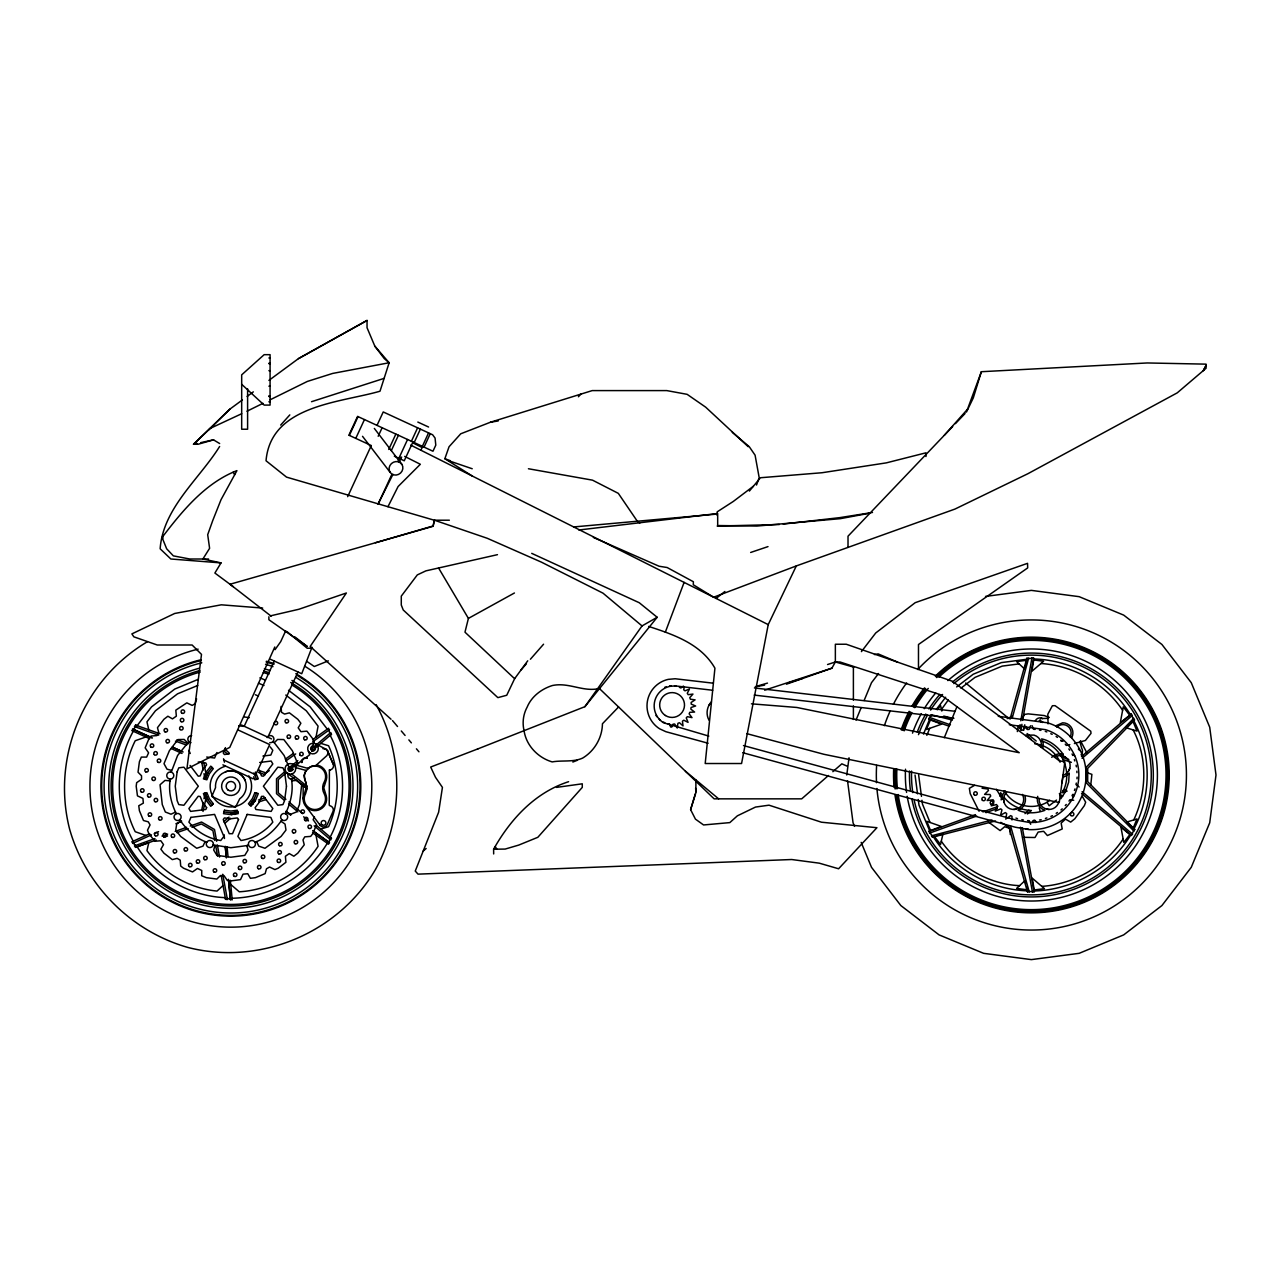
<?xml version="1.0" encoding="UTF-8"?>
<svg xmlns="http://www.w3.org/2000/svg" width="1280" height="1280" viewBox="0 0 1280 1280"><rect width="100%" height="100%" fill="white"/><g stroke="black" fill="none" stroke-linecap="round" stroke-linejoin="round"><path stroke-width="1.5" d="M316.368 765.072L318.096 765.312A11.776 11.776 0 0 1 326.352 779.776L323.776 787.824L326.272 795.904A11.776 11.776 0 0 1 316.352 810.56A11.776 11.776 0 0 1 303.104 798.816L303.184 784.016M1076.976 778.784L1077.12 777.12M1090.752 785.12L1091.888 774.368L1088.16 773.04M170.32 779.072C168.112 790.88 171.104 803.04 176.256 813.712M171.232 772.144L177.616 755.472L188.848 741.616M846.768 775.008L849.024 757.792M1002.208 796.352L1001.808 799.408A11.84 11.84 0 0 1 1005.28 791.04M303.104 798.816L306.096 787.728L303.168 785.552M1017.344 731.584L1018.16 725.664L1021.584 730.272L1023.232 729.984L1024.768 724.784M1005.84 819.232L1006.672 813.552L1005.312 812.592L1000.56 815.184L1001.952 809.888L1000.8 808.864L995.264 811.12L997.536 805.84L996.464 804.576L991.2 805.824L993.92 801.072L993.072 799.792L987.152 800.544L990.72 796.032L990 794.528L984.592 794.384L988.448 790.496L987.968 789.04L982.048 788.224M1019.392 728.608L1020.096 724.656M1020.784 720.8L1031.968 657.76L1033.92 658.64L1031.888 671.28L1043.584 661.248L1033.792 659.968M1020.88 730.176L1021.92 724.32M1022.608 720.416L1033.68 657.984M1026.256 662.944L1026.848 658.288L1028.688 658.032L1012.144 718.368M316 737.232L318.08 726.144L306.288 710.784L285.776 695.056M796.336 565.872L768.224 624.624L741.568 763.52L705.2 763.52L714.928 668.192C700.976 643.872 673.776 634.624 648.624 626.416M1076.304 783.056L1076 784.56L1079.152 787.008M201.728 810.048L203.248 802.528M204 798.752L205.152 793.104A26.624 26.624 0 0 0 207.808 799.536L212.032 805.056M206.48 796.32L202.992 811.424M1001.136 799.872L1002.16 794.736L1000.64 792.752L999.936 796.192M684.368 686.672L683.712 689.792L684.992 690.848L689.424 689.056L687.264 693.328L688.208 694.672L692.96 694.08L689.776 697.648L690.352 699.2L695.088 699.856L691.088 702.48L691.232 704.128L695.632 705.984L691.088 707.488L690.816 709.104L694.592 712.048L689.808 712.32L689.12 713.824L692 717.632L687.312 716.656L686.256 717.92L688.064 722.352L683.792 720.208L682.448 721.152L683.024 725.904L679.456 722.72L677.92 723.28L677.248 728.016L674.64 724.016L672.992 724.176L671.744 727.104M449.36 520.208L434.432 520.208L433.136 526.288L230 584.256L271.088 616.128M438.576 567.984L468.4 618.4L464.976 632.176L514.624 678.704L506.736 695.264L497.856 697.632L403.232 609.984L401.28 605.024L401.28 596.144L417.312 574.896L425.888 570.864L497.456 554.672M1025.072 667.536L1025.856 664.48M214.896 845.6L213.696 850.048L216.944 855.392L230.864 857.232L244.784 855.392L248.032 850.048L246.832 845.6L230.864 847.712L213.232 844.912M196.576 698.816L195.248 703.632L192.176 705.408L186.832 702.864L175.808 710.16L176.352 716.144L172.48 718.88L167.888 716.224L163.92 719.28L157.472 727.68L158.736 732.512L156.96 735.584L151.056 736.032L148.88 738.88L145.152 747.872L148.608 752.8L146.624 757.088L141.328 757.088L139.408 761.712L138.032 772.208L141.536 775.776L141.536 779.328L136.656 782.672L136.192 786.224L137.456 795.872L142.928 798.4L143.344 803.12L138.768 805.76L139.408 810.72L143.472 820.512L148.288 821.84L150.064 824.912L147.504 830.24L148.88 833.552L154.8 841.28L160.8 840.736L163.52 844.608L160.88 849.2L163.92 853.168L172.32 859.616L177.152 858.352L180.224 860.128L180.688 866.032L183.52 868.208L192.528 871.936L197.44 868.464L201.744 870.464L201.744 875.76L206.368 877.664L216.864 879.056L220.416 875.552L223.968 875.552L227.312 880.432L230.864 880.896L240.512 879.632L243.04 874.16L247.76 873.744L250.4 878.32L255.376 877.664L265.152 873.616L266.48 868.8L269.552 867.024L274.896 869.584L278.208 868.208L285.92 862.288L285.392 856.288L289.264 853.568L293.84 856.208L297.808 853.168L304.256 844.768L302.992 839.936L304.768 836.848L310.672 836.4L312.864 833.552L316.576 824.56L313.12 819.648L314.448 816.784M1010.048 719.104L1026.848 658.288M477.968 748.848L430.688 767.04L435.488 777.296L442.432 787.392L438.624 812.224L415.248 871.056L418.016 874.144L791.696 859.52L819.264 863.168L838.592 868.768L876.928 827.712L821.456 822.208L769.008 805.184L755.488 807.072L737.376 815.824L729.824 822.608L703.568 824.96L695.44 819.136L690.608 809.648L695.36 793.712M981.36 371.712L973.312 397.856L966.448 412.08L981.36 371.712L1147.264 362.96L1206.064 364.144L1206.064 368.272L1177.248 392.848L1027.904 473.712L954.96 509.072L796.304 565.936L713.632 597.216L693.296 584.768L693.36 581.728L667.136 567.52L659.104 566.24L593.328 537.424M690.608 809.648L695.888 792.688L695.888 779.92M375.44 542.752L433.136 525.968L434.24 520.208L286.528 477.12L266.032 460.768C270.816 405.248 339.36 402.896 380 391.216L389.136 362.752L374.848 346.192L367.04 327.712L367.04 320.384L298.432 358.64L268.912 380.4M472.224 476L444.848 458.72L449.056 446.752L460.736 433.792L490.512 422.208L592.224 390.592L666.768 390.592L687.136 394.336L705.632 407.136L748.224 446.704M1074.448 790.448L1075.024 788.88M756.512 485.04L759.2 477.744L755.088 455.184L749.264 446.704L732.288 432.336M302.016 760.112L296.448 765.232M665.312 632.224L684.112 582.4M1020.496 827.248L1032.48 892.16L1034.432 891.344L1032.272 878.192L1044.448 888.64L1034.304 889.968M944.304 737.68L956.912 706.72M285.456 813.712C290.608 803.024 293.632 790.88 291.424 779.072M133.248 731.248C114.64 765.104 114.64 807.344 133.248 841.2M204 773.68L205.152 779.328L207.808 772.912L212.032 767.392M253.328 803.824L249.696 805.056L253.92 799.536L256.592 793.104M312.56 832.752L328.592 844.208L329.776 839.072M311.168 749.232L330.752 732.544L331.456 734.256L330.192 735.36C346.672 766.72 346.672 805.728 330.192 837.088L331.456 838.176L330.752 839.904L314.176 825.776M709.008 705.152A15.008 15.008 0 0 1 711.392 702.048C706.72 706.752 705.728 714.384 709.008 720.16M856.016 720.096L861.168 707.632M864.128 700.496L871.504 682.688L878.544 673.52M923.488 734.064L929.456 719.632M930.352 720.048L926.432 729.504L941.568 724.176L929.088 719.472L929.36 717.376L950.448 724.848M926.832 735.344L929.728 728.352M1068.8 770.704L1069.808 768.272M1133.76 819.92C1146.928 792.08 1147.552 757.376 1133.12 729.904M1133.072 828.368L1136.976 818.944L1126.48 822.16L1134.736 829.424L1134.016 831.152L1085.92 782.48L1085.92 767.52L1133.776 718.288L1134.496 720.016L1087.696 768.352L1087.696 781.664L1134.736 829.424M1133.856 829.04C1151.744 795.552 1151.536 753.872 1133.632 720.432M929.888 717.552L931.648 714.816M216.912 752.528L214.592 758.032L206.688 757.04M225.472 747.616L223.216 752.944L224.432 754.528L229.264 753.888M1030.608 725.76L1029.072 729.424L1027.536 729.52L1025.696 726.368M219.616 446.496C199.344 479.088 163.072 507.92 160.144 548.784L170.864 559.008L221.024 562.896L214.88 573.04L233.248 586.656M1133.6 830.736L1132.208 833.776M1010.592 825.968L1029.296 892.032L1027.44 891.792L1026.736 886.592M349.344 435.408L358.032 416.608M355.776 438.368L364.464 419.568M377.024 425.376L383.232 411.952L432.624 434.768L435.072 438.08L435.792 445.136L432.976 451.232L357.584 416.4L348.896 435.2L371.232 445.52M274.8 646.992L229.776 747.392L186.928 768.848L201.504 654.4L192.128 645.008L157.264 645.008L133.856 636.832L131.888 633.888L174.688 613.472L221.312 604.816L262.688 608.064M285.744 630.736L280.72 641.616L275.04 649.68M347.68 496.656L371.12 445.92M244.208 726.272L274.336 661.072M378.176 436.288L382.128 427.744M388.752 449.456L395.856 434.08M391.312 450.64L398.432 435.264M267.856 737.2L297.968 672M398.88 458.288L407.568 439.488M312 647.264L301.728 673.728L270.576 659.344M378.128 504.128L391.52 475.136M398.208 460.64L399.888 457.024M411.408 441.264L417.6 427.824M412.944 441.968L404.256 460.768L399.936 458.768M414.176 442.544L420.384 429.104M422.368 446.32L428.56 432.896M424.064 447.104L430.272 433.68M205.12 841.552L202.992 846.144L196.72 848.272L180.656 836.432L175.76 830.064L176.688 824.08L180.848 821.168M1072.016 795.776L1072.688 794.4M378.16 503.824L392.944 474.368M399.04 462.24L401.648 457.056M387.968 506.704L398.096 486.528L420.336 464.272L404.672 456.4M420.864 450.208L422.192 447.568L413.2 443.056M296.224 766.432L297.728 763.696L292.352 750.72L283.808 739.568L277.568 739.44L274.304 742.704L284.112 755.472L290.272 770.352L293.232 769.568M786.432 684.192L831.904 668.176L835.36 661.984L835.36 644.24L846.288 644.24L952.432 681.28L1059.248 760.752L1064.864 761.888L1059.248 802.528L823.904 754.288L746.864 733.664M1022.192 718.512L1024.544 714.432L1028.16 713.872L1044.288 715.568L1049.28 717.472M163.056 536.224L162.56 538.736M267.168 737.616L267.68 736.832A3.552 3.552 0 0 1 272.672 736.4A3.552 3.552 0 0 1 273.104 741.392L272.432 742.016A3.552 3.552 0 0 1 269.776 742.608M493.664 853.952L493.616 849.216C510.464 819.184 535.008 792.512 568.592 781.696M1068.976 801.072L1069.936 799.712L1073.728 800.256M531.728 553.36L639.264 602.736L657.184 617.28L642.032 625.92L584.896 706.672L477.488 749.04M941.456 709.456L948.272 700M135.632 726.992L131.776 730.576L149.712 738.736M514.624 678.704L527.744 660.8M1129.808 834.608L1123.792 842.432L1120.96 827.296L1130.88 835.376L1132.576 834.176L1082.112 791.648M281.984 819.76C275.312 829.568 266.272 838.24 254.944 842.24M327.28 843.28C307.264 876.304 270.688 897.424 232.064 898.256M861.424 651.616L875.728 632.976L915.184 602.688L1027.552 563.328L1027.68 567.92L918.48 644.512L918.48 669.424M936.448 709.232L945.664 697.232M937.264 709.792L940.544 705.504L941.824 711.056M1123.152 839.008C1105.248 866.08 1074.224 884.272 1041.808 886.368M1130.608 835.184C1110.24 868.368 1073.36 889.888 1034.4 890.96M198.224 679.344L174.768 689.056L151.536 706.896L137.152 725.632L135.568 725.088L134.432 726.56L158.672 735.168M305.904 770.4L304.048 775.344L306.512 785.808M306.384 770.544L305.792 771.296A10.656 10.656 0 0 0 305.664 781.808L307.104 788.608L305.6 793.648A10.656 10.656 0 0 0 314.832 809.536A10.656 10.656 0 0 0 324.208 793.744A11.84 11.84 0 0 1 324.272 781.904A10.656 10.656 0 0 0 309.712 767.424L306.384 770.544L295.504 767.552M584.896 706.672L657.184 617.28M995.552 820.944L932.512 837.216L934.32 836.384L940.544 844.48L942.992 833.776L936.896 835.472M749.376 491.072L760.448 477.744L822.016 472.736L886.352 462.864L925.968 452.816L925.968 456.512M976.688 816.016L929.568 833.12L929.344 830.976L941.312 826.432L926.768 821.312L930.544 830.432M521.184 669.76L526.448 663.744M530.4 659.232L543.568 644.208M1065.248 805.584L1066.272 804.432M944.4 435.184L968.16 408.528M280.688 425.056L289.808 414.896M219.648 443.536L213.52 439.856L198.112 444.256L193.52 444.256L229.84 409.168L242.384 399.936M1127.168 726.624L1134.496 720.016M578.384 396.768L580.912 394.112M952.672 426.528L848.016 536.192L848.016 547.408M955.424 423.632L965.072 413.52M618.592 706.96L602.448 723.76C602.208 737.712 594.592 750.912 582.624 758.096C573.184 762.4 562.176 760.08 552.176 761.904C538.016 757.76 526.144 745.456 524.064 730.672A36.112 34.528 11.5 0 1 527.152 707.12C531.552 696.432 541.584 688.88 552.448 685.504C569.04 682.064 583.024 692.272 599.392 688.512L695.104 780.544M208.976 429.696L229.84 409.168M223.024 885.536L217.056 891.072C189.552 888.48 162.96 873.136 146.96 850.608L148.784 842.672L135.568 847.36L134.432 845.888L154.944 838.592M1027.44 814L1031.376 810.512C1021.088 810.096 1010.512 805.824 1004.224 797.424M223.664 821.776L228.976 817.088M231.648 814.736L234.304 812.4M224.8 823.36L230.56 818.288M234.88 814.48L237.76 811.936A26.624 26.624 0 0 1 230.864 812.848L223.968 811.936M1024.976 813.632L1028.896 810.176M423.184 851.088L426.144 848.512M828.464 775.488L801.696 798.848L714.128 798.848L695.712 781.136M832.848 771.68L841.84 763.84L847.28 766.224M1081.488 756.544L1131.248 714.08L1132.304 715.472L1082.064 758.304M284.144 772.256L276.528 778.736L276.528 793.696L284.144 800.176M288.576 768.48L297.824 760.592M285.904 773.088L278.304 779.568L278.304 792.88L285.904 799.344M288.928 770.496L298.048 762.736M311.712 751.088L331.456 734.256M1060.96 809.92L1062.224 808.848M1055.584 725.952L1062.624 722.816A10.064 10.064 0 0 1 1071.712 737.68M308.368 751.2L309.776 754.656L305.088 758.368L306.064 758.208A4.144 4.144 0 0 1 307.136 758.32M716.08 598.448L724.896 591.488M147.44 641.712C83.52 679.376 51.136 757.584 69.68 829.408C85.84 885.904 131.184 931.232 187.68 947.392C259.504 965.952 337.712 933.552 375.376 869.648C403.408 818.912 404.192 755.52 376.128 704.624M956.64 686.944L973.216 674.24L1001.264 662.624L1026.944 659.232M961.008 688.112L975.024 677.376L1002.208 666.112L1019.104 663.888M1004.16 790.72A31.44 31.44 0 0 0 1047.104 802.224L1049.712 800.224M1056.512 800.08L1049.136 805.744L1047.104 802.224M307.744 768.336L312.176 765.92L315.728 765.648L326.784 755.696A4.144 4.144 0 0 0 322.976 748.72M753.392 486.224L733.264 501.472L717.168 511.856L717.168 515.408M1007.424 818.032L1010.608 815.632L1011.984 816.304L1012 819.968M683.424 686.08L680.88 688L679.376 687.312M247.072 396.48L253.344 391.856M312.56 739.68L328.592 728.24L329.776 733.36M269.28 770.608L266.064 772.912L258.784 770.448M285.312 759.168L293.328 753.44M285.696 761.072L295.68 753.92M312.688 741.776L329.568 729.696M330.32 769.888L329.408 770.512L329.232 805.2L330.128 805.824A4.144 4.144 0 0 1 332.848 811.808L327.168 824.832A4.144 4.144 0 0 1 319.552 824.096M1056.176 813.312L1057.456 812.464M974.56 785.344L969.36 788.336L970.192 793.6L979.088 811.264M298.432 358.64L367.04 320.496M468.4 618.4L514.432 592.992M225.552 771.776L222 773.648A15.392 15.392 0 0 0 215.536 787.616L211.808 796.448L235.44 807.36L239.728 798.784A15.392 15.392 0 0 0 246.192 784.832C245.488 775.104 234.64 768.24 225.552 771.776A15.392 15.392 0 0 1 245.296 780.912M246.96 411.232L262.96 403.344M270.064 399.824L307.376 381.424L332.624 373.44L389.136 362.752L384.24 358.56L374.848 346.192M175.568 812.064L170.992 814.208L165.344 812.016L162.272 804.592L160.048 784.768L165.024 780.4L170.08 780.848M1050.912 816.384L1052.416 815.68M241.68 413.728L210.176 428.4L193.52 444.256L197.168 443.456M149.712 833.712L131.776 841.856L135.632 845.456M132.56 843.44L151.472 834.864M154.24 833.6L158.576 831.632M175.904 823.744L181.664 821.12M1007.2 718.592L1012.144 716.4M197.744 685.472L177.52 693.84L155.44 710.784L146.96 721.84L148.784 729.776M246.784 845.616L248.496 844.912M577.36 760.272L572.848 762.048M1028.784 735.104L1026.352 736.112A10.064 10.064 0 0 1 1028.784 735.104L1033.984 735.104A10.064 10.064 0 0 1 1041.104 747.424M328.32 660.864L314.288 666.512L306.72 661.312M664.72 687.344L666.256 686.768M928.896 831.52L975.456 814.624M982.912 811.92L997.808 806.512M985.92 812.672L997.2 808.576M162 836.08L167.648 834.08M175.184 831.392L186.64 827.328M190.256 826.048L201.552 822.032L214.512 829.504L216.672 841.296M135.568 847.36L156.256 840M163.776 837.328L167.536 836M176.944 832.656L188.224 828.656M191.984 827.312L201.376 823.968L212.912 830.64L214.72 840.448M145.872 736.992L135.232 740.736C121.056 768.816 121.056 803.616 135.232 831.712L145.872 835.456M1045.424 818.432L1046.88 817.936M750.656 552.464L768 546.608M251.808 802.288L255.168 801.152M258.544 800.032L265.264 797.76M258.784 801.984L266.064 799.536M1063.088 790.432L1066.4 789.328M1067.136 791.088L1062.128 792.752C1073.744 773.472 1062.384 746.096 1040.528 740.688M764.672 690.192L831.904 668.176M827.552 664.528L835.36 661.984L840 661.984L940.768 694.816L1019.248 752.72L796.848 707.472L751.44 703.824M755.216 686.864L764.608 685.12M311.536 401.696L384.24 378.336M789.152 682.656L802.928 678.32M320.784 829.088L328.576 826.688C340.08 801.568 340.08 770.864 328.576 745.744L320.784 743.36M756.128 686.4L767.488 683.104M1074.384 743.536L1085.408 740.48L1091.024 733.36L1090.752 731.216L1055.072 705.664L1052.384 705.728L1047.824 714.192L1048.08 723.872M991.968 819.984L931.44 835.808L932.512 837.216M835.36 661.984L853.776 667.12M1069.808 744.592L1066.304 745.424L1065.232 744.16M270.656 615.808L298.88 609.264L346.368 592.992L310.176 646.464L391.024 719.232M200.816 442.64L213.6 439.792M869.984 513.168L840.304 518.672L756.848 526.064L717.68 525.536L717.68 513.504L578.832 530M874.464 654.576L878.144 653.888L897.664 662.16M1039.536 820.016L1041.184 819.728M490.512 422.208L498.224 420.96M872.496 512.464L839.664 517.648L783.216 524.08M1131.248 714.08L1120.304 722.64L1123.264 706.864L1129.488 714.992M556.48 787.392L582.272 783.808L582.272 787.392L537.84 837.296L518.768 845.072L505.152 849.072L493.616 849.216M985.52 596.416L1031.376 590.384L1079.168 596.672L1123.696 615.12L1161.92 644.464L1191.264 682.688L1209.712 727.216L1216 775.008L1209.712 822.784L1191.264 867.312L1161.92 905.552L1123.696 934.88L1079.168 953.328L1031.376 959.616L983.6 953.328L939.072 934.88L900.832 905.552L871.504 867.312L861.168 842.368M1026.752 660.256L1016.64 661.584L1024.672 669.072M230.864 812.848L237.76 811.936M1013.648 809.472L1016.256 809.136M1032.384 891.632L1029.136 891.472M262.928 756.064L270.832 755.072L272.816 750.304L270.192 746.896M259.696 762.48L271.152 761.04L272.816 763.92L263.504 776.192L261.536 775.936L259.056 769.952M1028.544 658.608L1031.872 658.304M779.328 524.528L717.168 526.064M573.68 526.944L715.024 514.256M669.536 686.032L671.184 685.888M291.648 780.848L296.704 780.4L301.68 784.768L299.456 804.592L296.384 812.016L290.736 814.208L286.144 812.064M1033.696 820.576L1035.232 820.48M1047.936 718.352L1042.608 718.496A5.328 5.328 0 0 0 1035.376 720.64M268.896 357.968L270.08 357.968M268.896 363.248L270.08 363.248M268.896 363.68L270.08 363.68M268.896 370.672L270.08 370.672M268.896 386.192L270.08 386.192M268.896 395.84L270.08 395.84M268.896 396.512L270.08 396.512M268.896 401.792L270.08 401.792M208.56 559.008L189.792 559.008L173.36 555.872L166.656 548.784L162.064 537.488C182.176 511.04 205.168 482.976 236.912 470.64L221.024 499.696L212.736 520.56L207.696 534.704L209.6 548.32L202.896 559.008L221.024 562.896M312.464 648.24L307.216 648.24L287.28 631.872M982.224 811.264L985.376 811.264M1035.168 729.408L1033.504 729.264L1032.096 725.696M1027.6 820.592L1029.264 820.736L1030.672 824.304M306.032 757.616L307.264 757.728A4.736 4.736 0 0 0 301.472 762.512M1019.584 885.648C988.56 884.416 958.832 866.528 941.296 841.2M1024.208 837.328L1034.992 837.52L1038.144 832.08L1043.616 831.296L1047.408 835.552L1062.224 828.96L1061.152 823.136L1065.488 819.12L1070.688 822.112L1074.832 818.752L1084.368 805.632L1085.68 802.224L1082.544 796.784M227.184 898.304L232.224 899.856L230.32 880.24M712.816 683.136L675.152 678.752L668.208 679.376A27.152 27.152 0 0 0 659.648 728.816L665.904 731.712L708.144 743.248M754.432 687.968L954.656 711.232M998.272 716.304L1047.664 722.816A54.656 54.656 0 0 1 1029.152 829.616L1015.36 827.232L742.704 752.704M712.672 690.256L675.104 685.888L669.792 686.368A19.984 19.984 0 0 0 663.472 722.768L708.832 736.096M754.192 695.088L953.888 718.288M1009.264 724.72L1045.536 729.664A47.504 47.504 0 0 1 1029.44 822.464L1016.96 820.288L743.488 745.568M198.224 762L205.856 762.96L206.624 764.8L202.688 769.952L200.192 775.936L198.224 776.192L190.08 765.44M1033.888 658.976C1072.816 660.016 1109.888 681.2 1130.288 714.416M1040.928 663.52C1073.328 665.488 1104.592 683.264 1122.608 710.288M1060.08 753.84L1063.072 754.24C1058.176 746.976 1049.6 740.288 1041.632 738.912A11.84 11.84 0 0 1 1042.816 747.888M1046.512 809.136L1049.12 809.472M244.048 716.944L249.248 717.632M1027.328 889.824L1016.608 888.416L1024.944 880.656L1025.84 883.632M1027.52 890.848C989.6 889.616 953.408 868.96 933.344 836.736M137.152 846.8C156.064 876.752 189.856 896.256 225.264 897.664L225.568 899.312L227.408 899.552L222.752 874.256M238.72 725.744L243.552 726.4M674.544 686.016L676.176 686.304M668 723.744L669.632 724.032L670.624 727.056M528.432 468.752L592.512 480.16L618.32 493.36L637.312 521.232L639.792 523.04M1039.424 730.08L1040.944 730.384M1021.824 819.616L1023.328 819.92M943.728 716.08L953.312 718.496M931.072 714.672L952.384 720.064M171.456 770.352L167.008 769.168L164 763.696L169.376 750.72L177.92 739.568L184.176 739.44L187.424 742.704M293.04 764.288L308.304 768.496M1126.096 727.744L1136.992 731.088L1132.848 721.104M1062.128 757.248L1068.8 759.472M1063.088 759.568L1071.36 762.352M258.544 772.416L265.264 774.688M449.104 460.848L472.224 468.752M434.432 520.208L487.296 538.304L541.44 562.16L603.008 593.168L642.032 625.92M928.688 718.96L949.248 726.256M135.568 725.088L160.016 733.776M176.944 739.776L188.224 743.792M175.456 741.136L186.64 745.104M1045.264 731.36L1046.832 731.936M1015.936 818.064L1017.504 818.64M444.848 458.72L450.32 460.72M1062.688 755.952L1065.12 756.96M259.904 677.856L265.312 680.096M258.48 683.184L263.984 685.472M255.376 694.768L258.448 696.048M206.784 842.24C195.44 838.24 186.432 829.552 179.76 819.76M325.12 748.8L326.816 749.856M132.56 728.992L152.432 738.032M172.288 747.056L183.12 751.984M133.712 729.504L151.472 737.584M172.784 747.28L181.664 751.312M171.248 748.528L182 753.424M417.824 422.064L428.576 427.024M394.32 456.176L399.712 458.672M663.296 722.064L664.8 722.752M241.344 724.944L271.584 738.928M238.288 730.064L269.68 744.56L255.696 774.768L224.352 760.288M222.912 764.848L253.168 778.816M1050.784 733.696L1052.16 734.368M410.688 445.104L768.224 624.624M315.696 743.968L325.968 749.184M1000.752 822.352L1008.992 827.104L1027.44 891.792M1059.648 794.304L1062.704 796.176M1056.08 736.448L1057.456 737.408M280.896 821.184L285.04 824.08L285.968 830.064L281.072 836.432L265.008 848.272L258.752 846.144L256.608 841.552M285.696 811.376L290.448 814.784M312.688 830.656L328.56 842M286 811.6L290.848 815.056M313.44 831.2L329.568 842.736M988.448 822.096L1000.112 830.576L1004.624 826.736L1010.272 828.48L1010.272 834.464M288.512 690.256L310.192 706.896L327.28 729.168M272.88 741.616L274.352 742.736M294.944 636.96L307.216 646.464L268.88 619.728L268.88 616.768M286.56 772.624L307.104 788.608L306.096 787.728M291.696 774.048L307.024 786.224M965.68 683.008L1008.88 718.544M1027.104 733.536L1036.208 741.024M685.392 771.2L718.656 798.848M659.184 719.2L660.464 720.256M1081.536 793.408L1131.584 835.504M288.928 801.936L302.608 813.584M316.272 825.232L331.456 838.176M288.576 803.968L297.824 811.84M303.632 816.8L308.48 820.928M230.72 884.448L239.28 891.792C270.704 890.016 300.832 872.608 318.08 846.304L316 835.216M1060.816 740.112L1061.968 741.136M224.8 749.072L229.12 752.88M223.664 750.656L227.648 754.176M1026.128 734.832L1031.376 739.504M241.68 384.304L264.16 405.088L270.08 405.088L270.08 354.672L264.16 354.672L241.68 374.848L241.68 429.232L247.6 429.232L247.6 388.8M1001.936 798.528L996.416 789.264M392.48 720.56L397.52 726.512M401.296 730.976L405.088 735.44M408.864 739.888L411.376 742.864M416.416 748.816L418.944 751.792M1080.448 740.688L1087.152 753.408M306.512 807.168L320 825.072M374.336 428.432L401.888 464.384A7.104 6.56 -37.5 0 1 396.144 475.056A7.104 6.56 -37.5 0 1 389.92 465.536A7.104 6.56 -37.5 0 1 401.888 464.384M362.528 436.32L390.08 472.272M1131.888 715.824L1133.376 718.72M932 835.664L930.08 832.928M655.968 715.376L656.912 716.72M1068.848 748.928L1069.696 750.208M233.136 472.24L234.672 474.736M495.312 846.656L496.832 849.184M313.44 750.608L311.664 747.536L314.224 742.192L312.864 738.88L306.928 731.152L300.928 731.696L298.208 727.824L300.864 723.248L297.808 719.28L289.408 712.832L284.576 714.08L281.504 712.304L281.04 706.416M1072.048 753.968L1072.768 755.472M327.888 751.712L327.504 750.768L333.088 763.936A4.144 4.144 0 0 1 329.232 769.984M327.552 750.848L333.088 763.936M188.912 750.304L190.24 753.488M930.064 822.48L922.496 804.176L921.984 800.288M929.648 830.848L918.992 805.12L918.256 799.472M854.528 826.352L853.056 822.784L847.52 780.736M255.456 772.016L258.304 778.864L254.864 779.792L253.632 776.784M253.92 772.912L256.592 779.328M205.152 793.104L207.808 799.536M1074.32 759.504L1074.8 760.96M1039.216 807.872L1040.224 811.312M1079.968 741.984L1081.728 748.352A5.328 5.328 0 0 1 1081.04 754.8M223.52 758.784L224.432 762.208M203.664 762.192L206.48 776.112M201.728 762.384L203.248 769.92M1022.32 827.632L1034.208 891.952M217.376 845.072L219.584 857.024M215.808 846.336L217.616 856.144M221.232 875.76L225.568 899.312M1076.112 765.2L1076.4 766.848M1003.584 799.408L1003.936 802.016M918.656 775.008L921.472 796.4M915.04 775.008L917.52 793.824M225.28 846.656L226.24 856.528M228.544 880.224L230.464 899.968M227.072 846.896L228.032 856.704M224.096 834.624L224.48 838.512M225.232 846.272L226.368 857.936M228.448 879.296L230.32 898.72M695.632 788.144L695.888 791.952M1076.864 771.152L1076.96 772.688M853.392 667.216L853.392 700.096M853.392 705.904L853.392 719.44M1032.336 822.192A1.776 1.776 0 0 1 1034.304 820.384A1.776 1.776 0 0 1 1035.84 822.56M1073.44 794.384A1.776 1.776 0 0 1 1072.864 796.816M1042.624 721.712A1.776 1.776 0 0 1 1039.984 719.792M1040.768 718.688A1.776 1.776 0 0 1 1042.544 718.64M1027.904 828.656A1.776 1.776 0 0 1 1025.392 828.72M1023.728 730.304A1.776 1.776 0 0 1 1024.512 728.288M1025.856 728.08A1.776 1.776 0 0 1 1026.944 728.88M295.92 677.408A126.784 126.784 0 0 1 318.672 877.68A126.784 126.784 0 0 1 119.488 846.8A126.784 126.784 0 0 1 201.808 662.816M265.536 664.272A126.784 126.784 0 0 1 272.976 666.64M297.136 675.376A129.152 129.152 0 0 1 320.304 879.376A129.152 129.152 0 0 1 117.408 847.92A129.152 129.152 0 0 1 201.264 660.512M266.192 662A129.152 129.152 0 0 1 273.76 664.4M304.64 666.144A140.928 140.928 0 0 1 327.76 888.56A140.928 140.928 0 0 1 106.944 853.328A140.928 140.928 0 0 1 198.128 649.152M291.936 680.448A122.128 122.128 0 0 1 317.216 872.576A122.128 122.128 0 0 1 125.104 847.28A122.128 122.128 0 0 1 199.248 668.256M264.384 668.784A122.128 122.128 0 0 1 270.096 670.56M291.632 684.816A118.208 118.208 0 0 1 313.552 870.704A118.208 118.208 0 0 1 128.176 844.768A118.208 118.208 0 0 1 200.272 672.032M263.312 672.544A118.208 118.208 0 0 1 268.832 674.272M290.752 682.496A119.776 119.776 0 0 1 315.552 870.912A119.776 119.776 0 0 1 127.136 846.112A119.776 119.776 0 0 1 199.872 670.528M263.728 671.04A119.776 119.776 0 0 1 269.328 672.8M295.824 673.696A129.92 129.92 0 0 1 321.792 879.024A129.92 129.92 0 0 1 117.04 848.88A129.92 129.92 0 0 1 201.088 659.744M266.4 661.248A129.92 129.92 0 0 1 274.016 663.664M253.92 799.536A26.624 26.624 0 0 1 249.696 805.056M205.152 779.328A26.624 26.624 0 0 1 207.808 772.912M938.96 677.088A134.656 134.656 0 0 1 1145.968 704.288A134.656 134.656 0 0 1 1077.456 901.52A134.656 134.656 0 0 1 898.16 794.528M897.424 788.672A134.656 134.656 0 0 1 896.864 769.168M904.192 730.832A134.656 134.656 0 0 1 911.968 712.8M914.768 707.68A134.656 134.656 0 0 1 928.256 688.432M947.904 680.608A126.016 126.016 0 0 1 1139.52 710.288A126.016 126.016 0 0 1 1075.12 893.184A126.016 126.016 0 0 1 907.168 796.272M906.576 792.416A126.016 126.016 0 0 1 905.504 769.216M912.512 733.152A126.016 126.016 0 0 1 921.296 713.664M924.224 708.688A126.016 126.016 0 0 1 935.712 692.992M936.72 677.584A135.84 135.84 0 0 1 1146.288 702.56A135.84 135.84 0 0 1 1078.48 902.416A135.84 135.84 0 0 1 896.992 794.704M896.256 788.784A135.84 135.84 0 0 1 895.68 769.12M903.072 730.432A135.84 135.84 0 0 1 910.912 712.24M913.744 707.088A135.84 135.84 0 0 1 926.08 689.2M917.744 669.504A155.056 155.056 0 0 1 1161.296 690.368A155.056 155.056 0 0 1 1081.952 921.568A155.056 155.056 0 0 1 876.912 788.48M876.528 782.688A155.056 155.056 0 0 1 876.624 765.392M884.384 725.664A155.056 155.056 0 0 1 890.064 711.2M893.424 704.224A155.056 155.056 0 0 1 906.624 682.944M935.328 676.144A137.84 137.84 0 0 1 1147.984 701.488A137.84 137.84 0 0 1 1079.168 904.288A137.84 137.84 0 0 1 894.992 794.992M894.064 786.992A137.84 137.84 0 0 1 893.664 769.024M901.168 729.776A137.84 137.84 0 0 1 909.136 711.312M912.016 706.08A137.84 137.84 0 0 1 924.528 687.92M952.48 682.048A121.936 121.936 0 0 1 1136.288 712.864A121.936 121.936 0 0 1 1074.992 888.864A121.936 121.936 0 0 1 911.808 798.816M910.496 790.912A121.936 121.936 0 0 1 909.52 771.04M917.264 732.064A121.936 121.936 0 0 1 925.792 714.032M928.896 708.96A121.936 121.936 0 0 1 939.728 694.576M935.904 676.736A137.024 137.024 0 0 1 1147.296 701.936A137.024 137.024 0 0 1 1078.88 903.52A137.024 137.024 0 0 1 895.808 794.864M895.072 788.912A137.024 137.024 0 0 1 894.496 769.056M901.952 730.048A137.024 137.024 0 0 1 909.872 711.696M912.72 706.496A137.024 137.024 0 0 1 925.168 688.448M953.808 683.6A119.888 119.888 0 0 1 1134.192 713.344A119.888 119.888 0 0 1 1075.472 886.48A119.888 119.888 0 0 1 914.208 800.336M912.8 792.608A119.888 119.888 0 0 1 911.568 771.104M918.496 734.64A119.888 119.888 0 0 1 927.568 715.056M930.608 710.064A119.888 119.888 0 0 1 942.576 694.464M1062.768 776.64A31.44 31.44 0 0 1 1061.744 783.136M1034.672 743.744A31.44 31.44 0 0 1 1060.096 762.208M1074.64 755.808A5.328 5.328 0 0 1 1073.52 754.992M1056.864 727.168A8.288 8.288 0 0 1 1070.16 736.832M1063.088 741.152A8.288 8.288 0 0 1 1060.944 740.928M1078.32 749.056A2.368 2.368 0 0 1 1079.456 750.464M1038.832 721.152A2.368 2.368 0 0 1 1042.336 722.512M302.064 762.48A4.144 4.144 0 0 1 302.544 760.4M303.168 759.52A4.144 4.144 0 0 1 304 758.832M1063.152 777.104A11.84 11.84 0 0 0 1068.448 774.048L1069.2 773.072L1068.672 782.112L1065.568 791.52L1060.864 798.688L1060.56 796.352A11.84 11.84 0 0 0 1059.376 793.504M1051.712 757.312A11.84 11.84 0 0 1 1063.152 754.24M1022.352 794.384A10.064 10.064 0 0 1 1019.408 807.648A10.064 10.064 0 0 1 1005.936 805.888A10.064 10.064 0 0 1 1006.528 792.304M1037.696 796.352A11.84 11.84 0 0 0 1043.2 809.664L1044.864 810.352C1036.352 813.456 1026.592 813.824 1018.128 810.256L1019.568 809.664A11.84 11.84 0 0 0 1025.072 796.352M1058.832 802.016A10.064 10.064 0 0 1 1039.056 799.408M1055.056 756.96A10.064 10.064 0 0 1 1069.376 761.824A10.064 10.064 0 0 1 1062.688 775.392M191.024 742.656A3.552 3.552 0 0 1 189.296 742.016L188.624 741.392A3.552 3.552 0 0 1 191.648 735.584M294.336 777.584A3.552 3.552 0 0 1 292.048 779.04L291.12 779.072A3.552 3.552 0 0 1 288.512 773.504M274.64 721.824A1.776 1.776 0 0 1 277.504 722.32A1.776 1.776 0 0 1 276.048 724.848A1.776 1.776 0 0 1 274.192 722.608M248.8 775.872A20.704 20.704 0 0 1 239.616 804.992A20.704 20.704 0 0 1 211.408 793.296A20.704 20.704 0 0 1 225.504 766.208M177.136 771.824L175.248 786.224L177.136 800.624L178.784 804.592L183.904 805.264L198.32 786.224L183.904 767.184L178.784 767.84L177.136 771.824M286.48 786.224L284.592 800.624L282.944 804.592L277.824 805.264L263.408 786.224L277.824 767.184L282.944 767.84L284.592 771.824L286.48 786.224M213.376 844.32L213.168 845.216A3.552 3.552 0 0 1 208.624 847.344A3.552 3.552 0 0 1 206.496 842.784L207.552 841.28A3.552 3.552 0 0 1 213.376 844.32M224.432 810.224L223.52 813.648L230.864 814.624L238.224 813.648L237.296 810.224L230.864 811.072L224.432 810.224M206.272 772.016L203.424 778.864L206.864 779.792L209.344 773.792L213.296 768.64L210.784 766.144L206.272 772.016M254.864 792.656L252.384 798.64L248.432 803.792L250.944 806.304L255.456 800.416L258.304 793.568L254.864 792.656M261.536 796.496L259.056 802.496L255.104 807.648L255.872 809.488L271.152 811.392L272.816 808.528L263.504 796.24L261.536 796.496M190.896 817.376L188.912 822.128C196.672 831.792 208.496 838.624 220.736 840.512L223.872 836.4L214.592 814.4L190.896 817.376M206.624 807.648L205.856 809.488L190.576 811.392L188.912 808.528L198.224 796.24L200.192 796.496L202.688 802.496L206.624 807.648M238.512 819.504L232.528 833.696L229.216 833.696L223.216 819.504L224.432 817.92L230.864 818.768L237.296 817.92L238.512 819.504M247.136 814.4L237.856 836.4L240.992 840.512C253.232 838.624 265.072 831.792 272.816 822.128L270.832 817.376L247.136 814.4M1206.064 365.472L1203.36 370.576L1206.064 365.472M213.296 803.792L210.784 806.304L206.272 800.416L203.424 793.568L206.864 792.656L209.344 798.64L213.296 803.792M180.128 819.472L179.392 820.048A3.552 3.552 0 0 1 174.528 818.736A3.552 3.552 0 0 1 175.84 813.888L176.688 813.536A3.552 3.552 0 0 1 180.128 819.472M170.608 779.072L169.696 779.04A3.552 3.552 0 0 1 166.816 774.928A3.552 3.552 0 0 1 170.928 772.048L171.808 772.32A3.552 3.552 0 0 1 170.608 779.072M285.888 813.888L285.04 813.536A3.552 3.552 0 0 0 281.616 819.472L282.352 820.048A3.552 3.552 0 0 0 287.2 818.736A3.552 3.552 0 0 0 285.888 813.888M254.8 841.968L254.176 841.28A3.552 3.552 0 0 0 248.368 844.32L248.56 845.216A3.552 3.552 0 0 0 253.104 847.344A3.552 3.552 0 0 0 255.232 842.784L254.8 841.968M311.808 750.608A2.368 2.368 0 0 0 315.36 748.592A2.368 2.368 0 0 0 311.824 746.512A2.368 2.368 0 0 0 311.808 750.608M289.152 770.928A2.368 2.368 0 0 0 292.72 768.912A2.368 2.368 0 0 0 289.184 766.832A2.368 2.368 0 0 0 289.152 770.928M1070.88 815.472A1.776 1.776 0 0 0 1073.84 814.608A1.776 1.776 0 0 0 1071.6 812.496A1.776 1.776 0 0 0 1070.88 815.472M974.288 794.816A1.776 1.776 0 0 0 977.232 793.936A1.776 1.776 0 0 0 975.008 791.824A1.776 1.776 0 0 0 974.288 794.816M982.4 800.256A1.776 1.776 0 0 0 985.36 799.392A1.776 1.776 0 0 0 983.12 797.28A1.776 1.776 0 0 0 982.4 800.256M990.736 804.112A1.776 1.776 0 0 0 993.68 803.232A1.776 1.776 0 0 0 991.456 801.12A1.776 1.776 0 0 0 990.736 804.112M665.44 715.52A12.432 12.432 0 0 0 684.496 705.536A12.432 12.432 0 0 0 666.32 694.016A12.432 12.432 0 0 0 665.44 715.52M227.84 789.856A4.736 4.736 0 0 0 235.536 787.024A4.736 4.736 0 0 0 229.232 781.776A4.736 4.736 0 0 0 227.84 789.856M224.944 793.328A9.248 9.248 0 0 0 239.984 787.792A9.248 9.248 0 0 0 227.664 777.536A9.248 9.248 0 0 0 224.944 793.328M321.904 824.624A2.368 2.368 0 0 0 325.824 823.424A2.368 2.368 0 0 0 322.832 820.624A2.368 2.368 0 0 0 321.904 824.624M310.304 753.168A5.328 5.328 0 0 0 318.32 748.608A5.328 5.328 0 0 0 310.368 743.936A5.328 5.328 0 0 0 310.304 753.168M287.664 773.488A5.328 5.328 0 0 0 295.68 768.928A5.328 5.328 0 0 0 287.728 764.256A5.328 5.328 0 0 0 287.664 773.488M277.616 862.048A1.776 1.776 0 0 0 280.592 861.248A1.776 1.776 0 0 0 278.416 859.072A1.776 1.776 0 0 0 277.616 862.048M258.336 868.72A1.776 1.776 0 0 0 260.992 867.184A1.776 1.776 0 0 0 258.336 865.648A1.776 1.776 0 0 0 258.336 868.72M239.168 869.392A1.776 1.776 0 0 0 241.824 867.856A1.776 1.776 0 0 0 239.168 866.32A1.776 1.776 0 0 0 239.168 869.392M234.272 876.336A1.776 1.776 0 0 0 236.928 874.8A1.776 1.776 0 0 0 234.272 873.264A1.776 1.776 0 0 0 234.272 876.336M243.872 862.704A1.776 1.776 0 0 0 246.544 861.168A1.776 1.776 0 0 0 243.872 859.632A1.776 1.776 0 0 0 243.872 862.704M148.352 796.944A1.776 1.776 0 0 0 151.008 795.408A1.776 1.776 0 0 0 148.352 793.872A1.776 1.776 0 0 0 148.352 796.944M158.128 762.32A1.776 1.776 0 0 0 160.784 760.784A1.776 1.776 0 0 0 158.128 759.248A1.776 1.776 0 0 0 158.128 762.32M154.32 754.624A1.776 1.776 0 0 0 157.296 753.824A1.776 1.776 0 0 0 155.12 751.648A1.776 1.776 0 0 0 154.32 754.624M262.144 858.336A1.776 1.776 0 0 0 264.816 856.8A1.776 1.776 0 0 0 262.144 855.264A1.776 1.776 0 0 0 262.144 858.336M174.048 852.8A1.776 1.776 0 0 0 176.704 851.264A1.776 1.776 0 0 0 174.048 849.712A1.776 1.776 0 0 0 174.048 852.8M184.576 850.624A1.776 1.776 0 0 0 187.552 849.824A1.776 1.776 0 0 0 185.376 847.648A1.776 1.776 0 0 0 184.576 850.624M197.12 863.04A1.776 1.776 0 0 0 199.776 861.504A1.776 1.776 0 0 0 197.12 859.968A1.776 1.776 0 0 0 197.12 863.04M304.544 739.744A1.776 1.776 0 0 0 307.2 738.208A1.776 1.776 0 0 0 304.544 736.672A1.776 1.776 0 0 0 304.544 739.744M285.904 722.72A1.776 1.776 0 0 0 288.576 721.184A1.776 1.776 0 0 0 285.904 719.648A1.776 1.776 0 0 0 285.904 722.72M296.08 738.992A1.776 1.776 0 0 0 298.736 737.44A1.776 1.776 0 0 0 296.08 735.904A1.776 1.776 0 0 0 296.08 738.992M301.824 813.184A1.776 1.776 0 0 0 304.496 811.648A1.776 1.776 0 0 0 301.824 810.112A1.776 1.776 0 0 0 301.824 813.184M305.264 820.608A1.776 1.776 0 0 0 307.936 819.072A1.776 1.776 0 0 0 305.264 817.536A1.776 1.776 0 0 0 305.264 820.608M308.832 828.336A1.776 1.776 0 0 0 311.504 826.8A1.776 1.776 0 0 0 308.832 825.264A1.776 1.776 0 0 0 308.832 828.336M295.008 843.696A1.776 1.776 0 0 0 297.68 842.16A1.776 1.776 0 0 0 295.008 840.624A1.776 1.776 0 0 0 295.008 843.696M293.12 832.8A1.776 1.776 0 0 0 295.792 831.248A1.776 1.776 0 0 0 293.12 829.712A1.776 1.776 0 0 0 293.12 832.8M279.488 845.712A1.776 1.776 0 0 0 282.144 844.176A1.776 1.776 0 0 0 279.488 842.64A1.776 1.776 0 0 0 279.488 845.712M278.752 853.856A1.776 1.776 0 0 0 281.408 852.32A1.776 1.776 0 0 0 278.752 850.784A1.776 1.776 0 0 0 278.752 853.856M214.048 872.048A1.776 1.776 0 0 0 216.72 870.512A1.776 1.776 0 0 0 214.048 868.976A1.776 1.776 0 0 0 214.048 872.048M204.544 859.616A1.776 1.776 0 0 0 207.2 858.08A1.776 1.776 0 0 0 204.544 856.528A1.776 1.776 0 0 0 204.544 859.616M181.2 721.664A1.776 1.776 0 0 0 183.872 720.112A1.776 1.776 0 0 0 181.2 718.576A1.776 1.776 0 0 0 181.2 721.664M300.192 755.312A1.776 1.776 0 0 0 303.152 754.512A1.776 1.776 0 0 0 300.976 752.336A1.776 1.776 0 0 0 300.192 755.312M180.096 729.52A1.776 1.776 0 0 0 183.072 728.72A1.776 1.776 0 0 0 180.896 726.56A1.776 1.776 0 0 0 180.096 729.52M166.832 742.72A1.776 1.776 0 0 0 169.488 741.184A1.776 1.776 0 0 0 166.832 739.648A1.776 1.776 0 0 0 166.832 742.72M189.408 866.624A1.776 1.776 0 0 0 192.064 865.088A1.776 1.776 0 0 0 189.408 863.536A1.776 1.776 0 0 0 189.408 866.624M141.392 792.048A1.776 1.776 0 0 0 144.064 790.512A1.776 1.776 0 0 0 141.392 788.976A1.776 1.776 0 0 0 141.392 792.048M145.696 771.84A1.776 1.776 0 0 0 148.352 770.304A1.776 1.776 0 0 0 145.696 768.768A1.776 1.776 0 0 0 145.696 771.84M152.768 780.336A1.776 1.776 0 0 0 155.44 778.784A1.776 1.776 0 0 0 152.768 777.248A1.776 1.776 0 0 0 152.768 780.336M150.752 746.896A1.776 1.776 0 0 0 153.712 746.112A1.776 1.776 0 0 0 151.552 743.936A1.776 1.776 0 0 0 150.752 746.896M164.944 731.824A1.776 1.776 0 0 0 167.6 730.288A1.776 1.776 0 0 0 164.944 728.752A1.776 1.776 0 0 0 164.944 731.824M163.872 836.528A1.776 1.776 0 0 0 166.544 834.992A1.776 1.776 0 0 0 163.872 833.456A1.776 1.776 0 0 0 163.872 836.528M172.032 837.264A1.776 1.776 0 0 0 174.688 835.728A1.776 1.776 0 0 0 172.032 834.192A1.776 1.776 0 0 0 172.032 837.264M222.544 864.96A1.776 1.776 0 0 0 225.216 863.424A1.776 1.776 0 0 0 222.544 861.888A1.776 1.776 0 0 0 222.544 864.96M155.408 835.76A1.776 1.776 0 0 0 158.08 834.224A1.776 1.776 0 0 0 155.408 832.688A1.776 1.776 0 0 0 155.408 835.76M159.04 819.648A1.776 1.776 0 0 0 162 818.848A1.776 1.776 0 0 0 159.824 816.672A1.776 1.776 0 0 0 159.04 819.648M149.024 816.112A1.776 1.776 0 0 0 151.68 814.576A1.776 1.776 0 0 0 149.024 813.04A1.776 1.776 0 0 0 149.024 816.112M155.04 801.664A1.776 1.776 0 0 0 157.696 800.128A1.776 1.776 0 0 0 155.04 798.576A1.776 1.776 0 0 0 155.04 801.664M287.936 738.24A1.776 1.776 0 0 0 290.592 736.704A1.776 1.776 0 0 0 287.936 735.168A1.776 1.776 0 0 0 287.936 738.24M181.6 712.912A1.776 1.776 0 0 0 184.576 712.112A1.776 1.776 0 0 0 182.4 709.936A1.776 1.776 0 0 0 181.6 712.912"/></g></svg>
